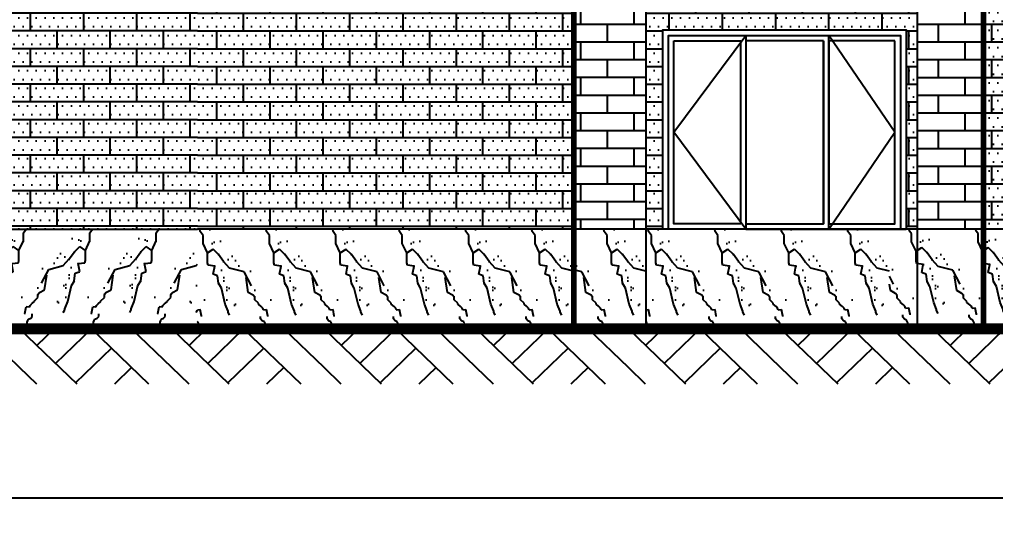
# Model space of a CAD drawing. Header units: millimetres. Extents: x 43 to 235305, y 0 to 139712.
# Drawn here: x 27704 to 36519, y 6456 to 11151 of the extents above; entities that cross this region are included whole.
import ezdxf

# ---------------------------------------------------------------- set-up
doc = ezdxf.new("R2010")
doc.units = ezdxf.units.MM
doc.linetypes.add('CONTINOUS', pattern=[0])
doc.linetypes.add('DOTE', pattern=[2.4200000000000004, 2, -0.2, 0.02, -0.2])
for name, color, linetype in [('A-AXIS', 1, 'DOTE'), ('A-AXIS-DIMS', 3, 'Continuous'), ('A-CLOS', 5, 'Continuous'), ('A-ELEV-LINE1', 33, 'Continuous'), ('A-ELEV-LINE2', 55, 'Continuous'), ('A-ELEV-OPEN', 253, 'Continuous'), ('A-ELEV-OUT2', 6, 'CONTINOUS'), ('A-HATH', 8, 'Continuous'), ('A-HATH1', 251, 'Continuous'), ('A-WALL', 2, 'Continuous'), ('Window_detail', 165, 'Continuous')]:
    doc.layers.add(name, color=color, linetype=linetype)
doc.styles.add('_TCH_DIM_T3', font='SIMPLEX', dxfattribs={"width": 0.7058823529411767, "bigfont": 'GBCBIG'})
doc.dimstyles.new('_TCH_ARCH&&150', dxfattribs={"dimtxt": 446.25, "dimasz": 150, "dimexe": 375, "dimexo": 450, "dimgap": 150, "dimtad": 1, "dimdec": 0, "dimzin": 0, "dimdsep": 46, "dimtxsty": '_TCH_DIM_T3', "dimblk": 'ARCHTICK', "dimcen": 0.09, "dimclrt": 7, "dimazin": 2, "dimtfac": 1, "dimtdec": 0, "dimtix": 1, "dimtmove": 2, "dimatfit": 3, "dimfxl": 1, "dimtolj": 1, "dimtzin": 0, "dimarcsym": 0})
pattern_1 = [(0, (-362823.8271402189, -65083.93564705114), (0, 160.277098), []), (90, (-362823.8271402189, -65083.93564705114), (-240.3856, 160.277098), [160.277098, -160.27708])]

# ---------------------------------------------------------------- blocks, each defined once
blk = doc.blocks.new('34er5tyhgb')
at = {"layer": 'A-ELEV-LINE1'}
blk.add_lwpolyline([(-287995.688508046, 67339.28638528942), (-290191.6969131724, 67339.28638528928), (-290191.6969131724, 69139.2863852809), (-287995.688508046, 69139.28638528092), (-287995.688508046, 67339.28638528942)], dxfattribs=at)
at = {"layer": 'Window_detail'}
for p, q in [((-288691.6969131724, 67339.2863852894), (-288691.6969131724, 69089.2863852809)), ((-289441.6969131724, 67339.28638528928), (-287995.688508046, 67339.28638528942))]:
    blk.add_line(p, q, dxfattribs=at)
for points in [[(-290141.6969131724, 67339.28638528928), (-290141.6969131724, 69089.2863852809), (-288045.688508046, 69089.28638528092), (-288045.688508046, 67339.28638528942)], [(-289441.6969131724, 67339.28638528928), (-290091.6969131723, 68214.28638528514), (-289441.6969131724, 69089.2863852809)], [(-288741.6969131724, 69039.2863852809), (-288741.6969131724, 67389.2863852894)], [(-288691.6969131724, 67339.28638528935), (-288095.688508046, 68214.28638528517), (-288691.6969131724, 69089.2863852809)]]:
    blk.add_lwpolyline(points, dxfattribs=at)
for points in [[(-290141.6969131723, 69089.2863852809), (-289441.6969131724, 69089.2863852809), (-289441.6969131724, 67339.2863852894), (-290141.6969131723, 67339.2863852894)], [(-290091.6969131723, 69039.2863852809), (-289491.6969131724, 69039.2863852809), (-289491.6969131724, 67389.2863852894), (-290091.6969131723, 67389.2863852894)], [(-288741.6969131724, 69039.2863852809), (-289441.6969131724, 69039.2863852809), (-289441.6969131724, 67389.2863852894), (-288741.6969131724, 67389.2863852894)], [(-288095.688508046, 69039.28638528092), (-288691.6969131724, 69039.2863852809), (-288691.6969131724, 67389.2863852894), (-288095.688508046, 67389.28638528942)]]:
    blk.add_lwpolyline(points, close=True, dxfattribs=at)
blk = doc.blocks.new('$LinePat$素土夯实')
at = {"color": 0}
for p, q in [((0, -210.0000000002183), (210.0000000002183, 0)), ((120.0000000004366, -300), (420.0000000004366, 0)), ((420.0000000004366, 0), (607.5000000004366, -187.5)), ((495.0000000004366, -300), (795.0000000008258, 0)), ((615.0000000006003, 0), (705.0000000005821, -89.99999999998181)), ((314.9999999997817, -105.0000000001091), (502.4999999997817, -292.5000000001091)), ((210.0000000002183, -209.9999999999454), (300, -300)), ((705.0000000010441, -300), (795.0000000008258, -210.0000000002183))]:
    blk.add_line(p, q, dxfattribs=at)
blk = doc.blocks.new('6950')
at = {"layer": 'A-HATH'}
h = blk.add_hatch(dxfattribs=at)
h.set_pattern_fill('DOTS', color=256, scale=50, style=0)
h.set_pattern_definition([(0, (-8181.167037448613, 10531.38851360728), (39.6875, 79.375), [0, -79.375])])
h.paths.add_polyline_path([(3400.00005070219, 4100.000592874509), (0.0004683827864937484, 4100.000592874509), (0.0004683827864937484, 1300.000617114478), (3399.999914872926, 1300.000617114478)])
h.paths.add_polyline_path([(0.0004683827864937484, 4100.000592874509), (3399.999914872926, 4100.000592874509), (3400.00005070219, 4820.000625408255), (0.0004683827864937484, 4820.000592874509)])
h.paths.add_polyline_path([(3399.999914872868, 5780.000132100919), (0.0003441358567215502, 5780.000132100919), (0.0003441358567215502, 4820.000592874509), (3399.999914872926, 4820.000592874509)])
h.paths.add_polyline_path([(0.003667462326120585, 7779.999633202591), (3400.00005070219, 7779.999633202591), (3400.00005070219, 7900.00232303454), (0.003667462326120585, 7900.00232303454)])
at = {"layer": 'A-HATH1'}
h = blk.add_hatch(dxfattribs=at)
h.set_pattern_fill('AR-BRSTD', color=256, scale=200, style=0)
h.set_pattern_definition([(180, (362823.8279313079, -222733.9366193816), (0, 160.277098), []), (90, (362823.8279313079, -222733.9366193816), (240.3856, 160.277098), [160.277098, -160.27708])])
h.paths.add_polyline_path([(3400.000050702074, 1300.000617114478), (4050.00005070219, 1300.000617114478), (4050.00005070219, 8820.000592874567), (3400.00005070219, 8820.000592874567)])
h = blk.add_hatch(dxfattribs=at)
h.set_pattern_fill('AR-BRSTD', color=256, scale=200, style=0)
h.set_pattern_definition([(180, (8600.00005070219, 5500.000592874538), (0, 160.277098), []), (90, (8600.00005070219, 5500.000592874538), (240.3856, 160.277098), [160.277098, -160.27708])])
h.paths.add_polyline_path([(6500.00005070219, 8900.000592874567), (6500.00005070219, 1300.000617114478), (8600.000050702132, 1300.000617114478), (8600.00005070219, 8900.000592874567)])
h = blk.add_hatch(dxfattribs=at)
h.set_pattern_fill('DOTS', color=256, scale=50, style=0)
h.set_pattern_definition([(180, (8600.00005070219, 5500.000592874538), (-39.6875, 79.375), [0, -79.375])])
h.paths.add_polyline_path([(7100.000076170603, 1300.000617114463), (8600.00005070219, 1300.000617114463), (8600.00005070219, 8900.000592874567), (7100.00005070219, 8900.000592874567)])
h = blk.add_hatch(dxfattribs=at)
h.set_pattern_fill('AR-BRSTD', color=256, scale=200, style=0)
h.set_pattern_definition(pattern_1)
h.paths.add_polyline_path([(3400.000050702249, 4100.000592874523), (0.0004683827864937484, 4100.000592874494), (0.0004683827864937484, 1300.000617114478), (3399.999914872926, 1300.000617114478)])
h.paths.add_polyline_path([(0.0004683827864937484, 4820.000592874509), (3399.999914872926, 4820.000592874509), (3399.999914872926, 4100.000592874509), (0.0004683827864937484, 4100.000592874509)])
h.paths.add_polyline_path([(3399.999914872926, 5780.000132100919), (0.0003441359149292111, 5780.000132100919), (0.0003441358567215502, 4820.000592874509), (3399.999914872926, 4820.000592874509)])
h.paths.add_polyline_path([(0.003667462326120585, 7779.999633202591), (3400.00005070219, 7779.999633202591), (3400.00005070219, 7900.00232303454), (0.003667462326120585, 7900.00232303454)])
h = blk.add_hatch(dxfattribs=at)
h.set_pattern_fill('DOTS', color=256, scale=50, style=0)
h.set_pattern_definition([(0, (-11331.16661976784, 10531.38851360728), (39.6875, 79.375), [0, -79.375])])
h.paths.add_polyline_path([(4050.00005070219, 4100.000592874509), (6500.000050702249, 4100.000592874509), (6500.00005070219, 4820.000622771913), (4050.00005070219, 4820.000610431511)])
h.paths.add_polyline_path([(4203.99637496256, 1300.000617114478), (4203.996374962502, 3100.014975749116), (6400.004780089017, 3100.014975749174), (6400.004780089017, 1300.000617114478), (6500.00005070219, 1300.000617114478), (6500.00005070219, 4100.000592874509), (4050.00005070219, 4100.000592874509), (4050.00005070219, 1300.000617114478)])
h = blk.add_hatch(dxfattribs=at)
h.set_pattern_fill('AR-BRSTD', color=256, scale=200, style=0)
h.set_pattern_definition(pattern_1)
h.paths.add_polyline_path([(6500.00005070219, 4820.000622771913), (4050.00005070219, 4820.000622771913), (4050.00005070219, 4100.000592874509), (6500.000050702249, 4100.000592874509)])
h.paths.add_polyline_path([(6400.004780089017, 3100.014975749174), (6400.004780089017, 1300.000617114478), (6500.00005070219, 1300.000617114478), (6500.00005070219, 4100.000592874509), (4050.00005070219, 4100.000592874509), (4050.00005070219, 1300.000617114478), (4203.99637496256, 1300.000617114478), (4203.996374962619, 3100.014975749131)])
h = blk.add_hatch(dxfattribs=at)
h.set_pattern_fill('大理石', color=256, scale=200, style=0)
h.set_pattern_definition([(138.0127875, (2900.000052702089, 445.2472696245823), (-1199.99998235624, 900.0000196833513), [19.219464, -4016.8677]), (111.8014094999999, (3185.714334702119, 415.2472696245823), (-599.9999996338639, 1800.000000814874), [69.23783399999999, -4777.41048]), (119.0546041, (3200.000052702089, 380.9615596245858), (-599.9999597457419, 900.0000255460034), [29.41608599999985, -6147.961799999962]), (90, (3185.714334702119, 406.6758436245727), (-600, -3.673819061467132e-14), [8.571426, -891.42852]), (108.4349489, (2905.714338702091, 428.1044176245632), (-1.210738309609383e-06, 900.0000018494451), [18.07015799999985, -1879.296419999991]), (8.530766000000012, (2905.714338702091, 428.1044176245632), (599.9999980372575, 5.56801823536901e-06), [28.891068, -6038.2332]), (100.7842979, (2945.714334702119, 372.3901636245719), (-600.0000029802499, 3600.00000166452), [61.07874, -6352.1886]), (117.8670039, (3397.142910702096, 646.6758436245727), (-2399.999970836498, 4500.000017599744), [140.589138, -29383.1298]), (180, (3388.502400702157, 778.6320676245668), (0, 900), [0, -600]), (115.0168935, (3000.000048702175, 942.3901276245597), (-1200.000003043967, 2699.999998178036), [94.5882599999994, -9837.178799999923]), (98.5608895999998, (2768.571480702143, 586.6758436245727), (-1199.999997933951, 8099.999948922451), [134.3540879999999, -28080.00359999998]), (97.12501639999998, (3100.000050702132, 668.1044176245632), (-599.9999639526135, 4500.000004507722), [69.10506599999923, -14442.9587999999]), (103.24052, (3160.000050702132, 479.5329856245662), (-600.0000058322416, 2699.99999792387), [149.693562, -15568.1304]), (180, (3253.534014702134, 479.9722996245837), (0, 900), [0, -600]), (180, (3243.89329870214, 470.3380816245626), (0, 900), [0, -600]), (180, (3176.409192702093, 518.5090456245816), (0, 900), [0, -600]), (180, (3195.690264702134, 624.4850776245585), (0, 900), [0, -600]), (120.9637566, (3125.714334702119, 625.2472696245823), (-599.9999522058083, 900.0000258090846), [49.979586, -10445.7336]), (180, (3100.05819070217, 666.442519624572), (0, 900), [0, -600]), (180, (3176.409192702093, 634.1192956245795), (0, 900), [0, -600]), (180, (3147.487410702102, 691.9243516245624), (0, 900), [0, -600]), (180, (3176.409192702093, 605.2167676245735), (0, 900), [0, -600]), (129.8055711, (2828.571480702143, 543.8187016245793), (-600.0000004359576, 900.0000003906907), [22.315002, -4663.8348]), (90, (2828.571480702143, 518.1044176245632), (-600, -3.673819061467132e-14), [25.714284, -874.2856800000002]), (136.3322199, (2860.000050702132, 488.1044176245632), (-1800.00000136098, 1799.999996489736), [43.448304, -9080.6952]), (90, (2860.000050702132, 479.5329856245662), (-600, -3.673819061467132e-14), [8.571426, -891.42852]), (140.194429, (2885.714334702119, 458.1044176245632), (-1199.999971349366, 900.0000354139129), [33.47249999999961, -6995.75219999995]), (180, (2973.956520702166, 518.5090456245816), (0, 900), [0, -600]), (180, (2827.256730702124, 545.6943796245614), (0, 900), [0, -600]), (180, (2827.256730702124, 545.6943796245614), (0, 900), [0, -600]), (150.6422465, (2814.285762702173, 560.9615596245858), (-1799.999996355987, 900.0000053222863), [52.45016999999999, -5454.81774]), (180, (2829.347418702149, 605.2167676245735), (0, 900), [0, -600]), (33.69006800000001, (3000.000048702175, 942.3901276245597), (1200.000007376588, 899.9999844345037), [61.80945, -6428.1828]), (171.86989765, (3065.714334702119, 822.3901276245597), (-5999.999957753022, 899.9999946604457), [60.60915, -12667.3128]), (132.1375948, (3200.000052702089, 805.2472696245823), (-2400.000001059926, 2699.999997496115), [80.913156, -16910.8494]), (165.3791261, (3331.428624702094, 770.9615596245858), (-3599.999990082294, 900.0000375444122), [135.827022, -14126.01]), (180, (3282.455796702125, 826.8030376245733), (0, 900), [0, -600]), (161.5650512, (3091.428624702094, 736.6758436245727), (-2400.000000232267, 899.9999970945569), [27.10524, -5664.9945]), (163.3007558, (3065.714334702119, 745.2472696245823), (-599.999987993999, 4.96425516915977e-05), [14.9147219999999, -3117.177179999975]), (78.90627700000005, (3051.428622702137, 749.5329856245662), (1200.000010487708, 6299.99994104202), [74.24449199999998, -15517.0992]), (180, (3128.206158702145, 788.2662916245754), (0, 900), [0, -600]), (180, (3066.030018702091, 824.0777776245668), (0, 900), [0, -600]), (180, (3147.487410702102, 720.827011624584), (0, 900), [0, -600]), (180, (3224.612226702098, 913.5107536245778), (0, 900), [0, -600]), (180, (3253.534014702134, 874.9740076245798), (0, 900), [0, -600]), (135.8550973999999, (3100.000050702132, 929.5329856245662), (-1800.000003083186, 1799.999999936083), [67.687758, -14146.7412]), (125.4170553, (3145.714338702091, 865.2472696245823), (-600.0000016832037, 899.9999964538553), [78.882504, -16486.4424]), (180, (3099.192954702128, 930.1286236245651), (0, 900), [0, -600]), (180, (3186.049728702113, 884.6082256245718), (0, 900), [0, -600]), (180, (3099.192954702128, 930.1286236245651), (0, 900), [0, -600]), (180, (3145.621110702108, 863.8467796245823), (0, 900), [0, -600]), (104.9314172, (3005.714334702119, 830.9615596245858), (-600.0000000153096, 2700.000000808016), [22.177392, -4635.075]), (90, (3000.000048702175, 852.3901276245597), (-600, -3.673819061467132e-14), [90, -810]), (129.8055711, (2894.285766702145, 1229.532985624566), (-600.0000004359576, 900.0000003906907), [22.315002, -4663.8348]), (180, (3060.721878702112, 1038.755221624568), (0, 900), [0, -600]), (180, (3041.440806702129, 1029.121003624576), (0, 900), [0, -600]), (180, (3118.565442702093, 1048.389313624561), (0, 900), [0, -600]), (180, (3022.159554702172, 1154.365471624566), (0, 900), [0, -600]), (126.8698977, (2960.000052702089, 1100.961559624586), (-600.0000008506803, 899.9999994328799), [42.857142, -8957.142600000001]), (90, (2960.000052702089, 1028.104417624563), (-600, -3.673819061467132e-14), [72.857142, -827.14284]), (180, (2959.908498702163, 1029.551251624565), (0, 900), [0, -600]), (156.8014095, (2914.28576470213, 1220.961559624586), (-1800.000001191957, 900.0000004539347), [21.75935399999997, -4547.704499999993]), (113.962489, (2920.000050702132, 1208.104417624563), (-600.0000000800223, 1799.999998796315), [14.069796, -2940.58752]), (113.962489, (2925.714336702134, 1195.247269624582), (-600.0000000800223, 1799.999998796315), [14.069796, -2940.58752]), (98.13010239999998, (2934.285762702173, 1135.247269624582), (-600.0000025937636, 4500.000000454061), [60.60914999999994, -12667.31279999998]), (90, (2880.000048702175, 1246.675843624573), (-600, -3.673819061467132e-14), [21.428574, -878.5714199999999]), (180, (2945.90649670217, 1276.675843624573), (0, 900), [0, -600])])
h.paths.add_polyline_path([(7.606809958815575e-06, 1300.000617114478), (7.606809958815575e-06, 400.0006104315471), (3400.000050702132, 400.0006104315398), (3400.000050702132, 1300.000617114478)])
h = blk.add_hatch(dxfattribs=at)
h.set_pattern_fill('大理石', color=256, scale=200, style=0)
h.set_pattern_definition([(138.0127875, (3550.000052702148, 445.2472696245823), (-1199.99998235624, 900.0000196833513), [19.219464, -4016.8677]), (111.8014094999999, (3835.714334702177, 415.2472696245823), (-599.9999996338639, 1800.000000814874), [69.23783399999999, -4777.41048]), (119.0546041, (3850.000052702148, 380.9615596245858), (-599.9999597457419, 900.0000255460034), [29.41608599999986, -6147.961799999963]), (90, (3835.714334702177, 406.6758436245727), (-600, -3.673819061467132e-14), [8.571426, -891.42852]), (108.4349489, (3555.71433870215, 428.1044176245632), (-1.210738309609383e-06, 900.0000018494451), [18.07015799999985, -1879.296419999991]), (8.530766000000012, (3555.71433870215, 428.1044176245632), (599.9999980372575, 5.56801823536901e-06), [28.891068, -6038.2332]), (100.7842979, (3595.714334702177, 372.3901636245719), (-600.0000029802499, 3600.00000166452), [61.07874, -6352.1886]), (117.8670039, (4047.142910702154, 646.6758436245727), (-2399.999970836498, 4500.000017599744), [140.589138, -29383.1298]), (180, (4038.502400702215, 778.6320676245668), (0, 900), [0, -600]), (115.0168935, (3650.000048702233, 942.3901276245597), (-1200.000003043967, 2699.999998178036), [94.58825999999941, -9837.178799999925]), (98.5608895999998, (3418.571480702201, 586.6758436245727), (-1199.999997933951, 8099.999948922451), [134.3540879999999, -28080.00359999998]), (97.12501639999998, (3750.00005070219, 668.1044176245632), (-599.9999639526135, 4500.000004507722), [69.10506599999924, -14442.9587999999]), (103.24052, (3810.00005070219, 479.5329856245662), (-600.0000058322416, 2699.99999792387), [149.693562, -15568.1304]), (180, (3903.534014702193, 479.9722996245837), (0, 900), [0, -600]), (180, (3893.893298702198, 470.3380816245626), (0, 900), [0, -600]), (180, (3826.409192702151, 518.5090456245816), (0, 900), [0, -600]), (180, (3845.690264702193, 624.4850776245585), (0, 900), [0, -600]), (120.9637566, (3775.714334702177, 625.2472696245823), (-599.9999522058083, 900.0000258090846), [49.979586, -10445.7336]), (180, (3750.058190702228, 666.442519624572), (0, 900), [0, -600]), (180, (3826.409192702151, 634.1192956245795), (0, 900), [0, -600]), (180, (3797.487410702161, 691.9243516245624), (0, 900), [0, -600]), (180, (3826.409192702151, 605.2167676245735), (0, 900), [0, -600]), (129.8055711, (3478.571480702201, 543.8187016245793), (-600.0000004359576, 900.0000003906907), [22.315002, -4663.8348]), (90, (3478.571480702201, 518.1044176245632), (-600, -3.673819061467132e-14), [25.714284, -874.2856800000002]), (136.3322199, (3510.00005070219, 488.1044176245632), (-1800.00000136098, 1799.999996489736), [43.448304, -9080.6952]), (90, (3510.00005070219, 479.5329856245662), (-600, -3.673819061467132e-14), [8.571426, -891.42852]), (140.194429, (3535.714334702177, 458.1044176245632), (-1199.999971349366, 900.0000354139129), [33.47249999999961, -6995.752199999951]), (180, (3623.956520702224, 518.5090456245816), (0, 900), [0, -600]), (180, (3477.256730702182, 545.6943796245614), (0, 900), [0, -600]), (180, (3477.256730702182, 545.6943796245614), (0, 900), [0, -600]), (150.6422465, (3464.285762702231, 560.9615596245858), (-1799.999996355987, 900.0000053222863), [52.45016999999999, -5454.81774]), (180, (3479.347418702208, 605.2167676245735), (0, 900), [0, -600]), (33.69006800000001, (3650.000048702233, 942.3901276245597), (1200.000007376588, 899.9999844345037), [61.80945, -6428.1828]), (171.86989765, (3715.714334702177, 822.3901276245597), (-5999.999957753022, 899.9999946604457), [60.60915, -12667.3128]), (132.1375948, (3850.000052702148, 805.2472696245823), (-2400.000001059926, 2699.999997496115), [80.913156, -16910.8494]), (165.3791261, (3981.428624702152, 770.9615596245858), (-3599.999990082294, 900.0000375444122), [135.827022, -14126.01]), (180, (3932.455796702183, 826.8030376245733), (0, 900), [0, -600]), (161.5650512, (3741.428624702152, 736.6758436245727), (-2400.000000232267, 899.9999970945569), [27.10524, -5664.9945]), (163.3007558, (3715.714334702177, 745.2472696245823), (-599.999987993999, 4.96425516915977e-05), [14.9147219999999, -3117.177179999975]), (78.90627700000005, (3701.428622702195, 749.5329856245662), (1200.000010487708, 6299.99994104202), [74.24449199999998, -15517.0992]), (180, (3778.206158702204, 788.2662916245754), (0, 900), [0, -600]), (180, (3716.030018702149, 824.0777776245668), (0, 900), [0, -600]), (180, (3797.487410702161, 720.827011624584), (0, 900), [0, -600]), (180, (3874.612226702156, 913.5107536245778), (0, 900), [0, -600]), (180, (3903.534014702193, 874.9740076245798), (0, 900), [0, -600]), (135.8550973999999, (3750.00005070219, 929.5329856245662), (-1800.000003083186, 1799.999999936083), [67.687758, -14146.7412]), (125.4170553, (3795.71433870215, 865.2472696245823), (-600.0000016832037, 899.9999964538553), [78.882504, -16486.4424]), (180, (3749.192954702186, 930.1286236245651), (0, 900), [0, -600]), (180, (3836.049728702172, 884.6082256245718), (0, 900), [0, -600]), (180, (3749.192954702186, 930.1286236245651), (0, 900), [0, -600]), (180, (3795.621110702166, 863.8467796245823), (0, 900), [0, -600]), (104.9314172, (3655.714334702177, 830.9615596245858), (-600.0000000153096, 2700.000000808016), [22.177392, -4635.075]), (90, (3650.000048702233, 852.3901276245597), (-600, -3.673819061467132e-14), [90, -810]), (129.8055711, (3544.285766702204, 1229.532985624566), (-600.0000004359576, 900.0000003906907), [22.315002, -4663.8348]), (180, (3710.72187870217, 1038.755221624568), (0, 900), [0, -600]), (180, (3691.440806702187, 1029.121003624576), (0, 900), [0, -600]), (180, (3768.565442702151, 1048.389313624561), (0, 900), [0, -600]), (180, (3672.15955470223, 1154.365471624566), (0, 900), [0, -600]), (126.8698977, (3610.000052702148, 1100.961559624586), (-600.0000008506803, 899.9999994328799), [42.857142, -8957.142600000001]), (90, (3610.000052702148, 1028.104417624563), (-600, -3.673819061467132e-14), [72.857142, -827.14284]), (180, (3609.908498702222, 1029.551251624565), (0, 900), [0, -600]), (156.8014095, (3564.285764702188, 1220.961559624586), (-1800.000001191957, 900.0000004539347), [21.75935399999997, -4547.704499999993]), (113.962489, (3570.00005070219, 1208.104417624563), (-600.0000000800223, 1799.999998796315), [14.069796, -2940.58752]), (113.962489, (3575.714336702193, 1195.247269624582), (-600.0000000800223, 1799.999998796315), [14.069796, -2940.58752]), (98.13010239999998, (3584.285762702231, 1135.247269624582), (-600.0000025937636, 4500.000000454061), [60.60914999999994, -12667.31279999998]), (90, (3530.000048702233, 1246.675843624573), (-600, -3.673819061467132e-14), [21.428574, -878.5714199999999]), (180, (3595.906496702228, 1276.675843624573), (0, 900), [0, -600])])
h.paths.add_polyline_path([(3400.000050702132, 1300.000617114478), (3400.000961672573, 400.0010714408127), (4050.00005070219, 400.0006104315398), (4050.00005070219, 1300.000617114478)])
h = blk.add_hatch(dxfattribs=at)
h.set_pattern_fill('大理石', color=256, scale=200, style=0)
h.set_pattern_definition([(138.0127875, (5750.000052702148, 445.2472696245823), (-1199.99998235624, 900.0000196833513), [19.219464, -4016.8677]), (111.8014094999999, (6035.714334702177, 415.2472696245823), (-599.9999996338639, 1800.000000814874), [69.23783399999999, -4777.41048]), (119.0546041, (6050.000052702148, 380.9615596245858), (-599.9999597457419, 900.0000255460034), [29.41608599999985, -6147.961799999962]), (90, (6035.714334702177, 406.6758436245727), (-600, -3.673819061467132e-14), [8.571426, -891.42852]), (108.4349489, (5755.71433870215, 428.1044176245632), (-1.210738309609383e-06, 900.0000018494451), [18.07015799999985, -1879.296419999991]), (8.530766000000012, (5755.71433870215, 428.1044176245632), (599.9999980372575, 5.56801823536901e-06), [28.891068, -6038.2332]), (100.7842979, (5795.714334702177, 372.3901636245719), (-600.0000029802499, 3600.00000166452), [61.07874, -6352.1886]), (117.8670039, (6247.142910702154, 646.6758436245727), (-2399.999970836498, 4500.000017599744), [140.589138, -29383.1298]), (180, (6238.502400702215, 778.6320676245668), (0, 900), [0, -600]), (115.0168935, (5850.000048702233, 942.3901276245597), (-1200.000003043967, 2699.999998178036), [94.5882599999994, -9837.178799999923]), (98.5608895999998, (5618.571480702201, 586.6758436245727), (-1199.999997933951, 8099.999948922451), [134.3540879999999, -28080.00359999998]), (97.12501639999998, (5950.00005070219, 668.1044176245632), (-599.9999639526135, 4500.000004507722), [69.10506599999923, -14442.9587999999]), (103.24052, (6010.00005070219, 479.5329856245662), (-600.0000058322416, 2699.99999792387), [149.693562, -15568.1304]), (180, (6103.534014702193, 479.9722996245837), (0, 900), [0, -600]), (180, (6093.893298702198, 470.3380816245626), (0, 900), [0, -600]), (180, (6026.409192702151, 518.5090456245816), (0, 900), [0, -600]), (180, (6045.690264702193, 624.4850776245585), (0, 900), [0, -600]), (120.9637566, (5975.714334702177, 625.2472696245823), (-599.9999522058083, 900.0000258090846), [49.979586, -10445.7336]), (180, (5950.058190702228, 666.442519624572), (0, 900), [0, -600]), (180, (6026.409192702151, 634.1192956245795), (0, 900), [0, -600]), (180, (5997.487410702161, 691.9243516245624), (0, 900), [0, -600]), (180, (6026.409192702151, 605.2167676245735), (0, 900), [0, -600]), (129.8055711, (5678.571480702201, 543.8187016245793), (-600.0000004359576, 900.0000003906907), [22.315002, -4663.8348]), (90, (5678.571480702201, 518.1044176245632), (-600, -3.673819061467132e-14), [25.714284, -874.2856800000002]), (136.3322199, (5710.00005070219, 488.1044176245632), (-1800.00000136098, 1799.999996489736), [43.448304, -9080.6952]), (90, (5710.00005070219, 479.5329856245662), (-600, -3.673819061467132e-14), [8.571426, -891.42852]), (140.194429, (5735.714334702177, 458.1044176245632), (-1199.999971349366, 900.0000354139129), [33.47249999999961, -6995.75219999995]), (180, (5823.956520702224, 518.5090456245816), (0, 900), [0, -600]), (180, (5677.256730702182, 545.6943796245614), (0, 900), [0, -600]), (180, (5677.256730702182, 545.6943796245614), (0, 900), [0, -600]), (150.6422465, (5664.285762702231, 560.9615596245858), (-1799.999996355987, 900.0000053222863), [52.45016999999999, -5454.81774]), (180, (5679.347418702208, 605.2167676245735), (0, 900), [0, -600]), (33.69006800000001, (5850.000048702233, 942.3901276245597), (1200.000007376588, 899.9999844345037), [61.80945, -6428.1828]), (171.86989765, (5915.714334702177, 822.3901276245597), (-5999.999957753022, 899.9999946604457), [60.60915, -12667.3128]), (132.1375948, (6050.000052702148, 805.2472696245823), (-2400.000001059926, 2699.999997496115), [80.913156, -16910.8494]), (165.3791261, (6181.428624702152, 770.9615596245858), (-3599.999990082294, 900.0000375444122), [135.827022, -14126.01]), (180, (6132.455796702183, 826.8030376245733), (0, 900), [0, -600]), (161.5650512, (5941.428624702152, 736.6758436245727), (-2400.000000232267, 899.9999970945569), [27.10524, -5664.9945]), (163.3007558, (5915.714334702177, 745.2472696245823), (-599.999987993999, 4.96425516915977e-05), [14.9147219999999, -3117.177179999975]), (78.90627700000005, (5901.428622702195, 749.5329856245662), (1200.000010487708, 6299.99994104202), [74.24449199999998, -15517.0992]), (180, (5978.206158702204, 788.2662916245754), (0, 900), [0, -600]), (180, (5916.030018702149, 824.0777776245668), (0, 900), [0, -600]), (180, (5997.487410702161, 720.827011624584), (0, 900), [0, -600]), (180, (6074.612226702156, 913.5107536245778), (0, 900), [0, -600]), (180, (6103.534014702193, 874.9740076245798), (0, 900), [0, -600]), (135.8550973999999, (5950.00005070219, 929.5329856245662), (-1800.000003083186, 1799.999999936083), [67.687758, -14146.7412]), (125.4170553, (5995.71433870215, 865.2472696245823), (-600.0000016832037, 899.9999964538553), [78.882504, -16486.4424]), (180, (5949.192954702186, 930.1286236245651), (0, 900), [0, -600]), (180, (6036.049728702172, 884.6082256245718), (0, 900), [0, -600]), (180, (5949.192954702186, 930.1286236245651), (0, 900), [0, -600]), (180, (5995.621110702166, 863.8467796245823), (0, 900), [0, -600]), (104.9314172, (5855.714334702177, 830.9615596245858), (-600.0000000153096, 2700.000000808016), [22.177392, -4635.075]), (90, (5850.000048702233, 852.3901276245597), (-600, -3.673819061467132e-14), [90, -810]), (129.8055711, (5744.285766702204, 1229.532985624566), (-600.0000004359576, 900.0000003906907), [22.315002, -4663.8348]), (180, (5910.72187870217, 1038.755221624568), (0, 900), [0, -600]), (180, (5891.440806702187, 1029.121003624576), (0, 900), [0, -600]), (180, (5968.565442702151, 1048.389313624561), (0, 900), [0, -600]), (180, (5872.15955470223, 1154.365471624566), (0, 900), [0, -600]), (126.8698977, (5810.000052702148, 1100.961559624586), (-600.0000008506803, 899.9999994328799), [42.857142, -8957.142600000001]), (90, (5810.000052702148, 1028.104417624563), (-600, -3.673819061467132e-14), [72.857142, -827.14284]), (180, (5809.908498702222, 1029.551251624565), (0, 900), [0, -600]), (156.8014095, (5764.285764702188, 1220.961559624586), (-1800.000001191957, 900.0000004539347), [21.75935399999997, -4547.704499999993]), (113.962489, (5770.00005070219, 1208.104417624563), (-600.0000000800223, 1799.999998796315), [14.069796, -2940.58752]), (113.962489, (5775.714336702193, 1195.247269624582), (-600.0000000800223, 1799.999998796315), [14.069796, -2940.58752]), (98.13010239999998, (5784.285762702231, 1135.247269624582), (-600.0000025937636, 4500.000000454061), [60.60914999999994, -12667.31279999998]), (90, (5730.000048702233, 1246.675843624573), (-600, -3.673819061467132e-14), [21.428574, -878.5714199999999]), (180, (5795.906496702228, 1276.675843624573), (0, 900), [0, -600])])
h.paths.add_polyline_path([(4050.00005070219, 1300.000617114478), (4050.00005070219, 400.0010714408127), (6250.00005070219, 376.6758436245727), (6250.00005070219, 1300.000617114478)])
h = blk.add_hatch(dxfattribs=at)
h.set_pattern_fill('大理石', color=256, scale=200, style=0)
h.set_pattern_definition([(138.0127875, (8100.000052702148, 460.433630487154), (-1199.99998235624, 900.0000196833513), [19.219464, -4016.8677]), (111.8014094999999, (8385.714334702177, 430.433630487154), (-599.9999996338639, 1800.000000814874), [69.23783399999999, -4777.41048]), (119.0546041, (8400.000052702148, 396.1479204871575), (-599.9999597457419, 900.0000255460034), [29.41608599999986, -6147.961799999963]), (90, (8385.714334702177, 421.8622044871445), (-600, -3.673819061467132e-14), [8.571426, -891.42852]), (108.4349489, (8105.71433870215, 443.290778487135), (-1.210738309609383e-06, 900.0000018494451), [18.07015799999985, -1879.296419999991]), (8.530766000000012, (8105.71433870215, 443.290778487135), (599.9999980372575, 5.56801823536901e-06), [28.891068, -6038.2332]), (100.7842979, (8145.714334702177, 387.5765244871436), (-600.0000029802499, 3600.00000166452), [61.07874, -6352.1886]), (117.8670039, (8597.142910702154, 661.8622044871445), (-2399.999970836498, 4500.000017599744), [140.589138, -29383.1298]), (180, (8588.502400702215, 793.8184284871386), (0, 900), [0, -600]), (115.0168935, (8200.000048702233, 957.5764884871314), (-1200.000003043967, 2699.999998178036), [94.58825999999941, -9837.178799999925]), (98.5608895999998, (7968.571480702201, 601.8622044871445), (-1199.999997933951, 8099.999948922451), [134.3540879999999, -28080.00359999998]), (97.12501639999998, (8300.00005070219, 683.290778487135), (-599.9999639526135, 4500.000004507722), [69.10506599999924, -14442.9587999999]), (103.24052, (8360.00005070219, 494.719346487138), (-600.0000058322416, 2699.99999792387), [149.693562, -15568.1304]), (180, (8453.534014702193, 495.1586604871554), (0, 900), [0, -600]), (180, (8443.893298702198, 485.5244424871344), (0, 900), [0, -600]), (180, (8376.40919270215, 533.6954064871534), (0, 900), [0, -600]), (180, (8395.690264702193, 639.6714384871302), (0, 900), [0, -600]), (120.9637566, (8325.714334702177, 640.433630487154), (-599.9999522058083, 900.0000258090846), [49.979586, -10445.7336]), (180, (8300.058190702228, 681.6288804871438), (0, 900), [0, -600]), (180, (8376.40919270215, 649.3056564871513), (0, 900), [0, -600]), (180, (8347.48741070216, 707.1107124871342), (0, 900), [0, -600]), (180, (8376.40919270215, 620.4031284871453), (0, 900), [0, -600]), (129.8055711, (8028.571480702201, 559.005062487151), (-600.0000004359576, 900.0000003906907), [22.315002, -4663.8348]), (90, (8028.571480702201, 533.290778487135), (-600, -3.673819061467132e-14), [25.714284, -874.2856800000002]), (136.3322199, (8060.00005070219, 503.290778487135), (-1800.00000136098, 1799.999996489736), [43.448304, -9080.6952]), (90, (8060.00005070219, 494.719346487138), (-600, -3.673819061467132e-14), [8.571426, -891.42852]), (140.194429, (8085.714334702177, 473.290778487135), (-1199.999971349366, 900.0000354139129), [33.47249999999961, -6995.752199999951]), (180, (8173.956520702224, 533.6954064871534), (0, 900), [0, -600]), (180, (8027.256730702182, 560.8807404871332), (0, 900), [0, -600]), (180, (8027.256730702182, 560.8807404871332), (0, 900), [0, -600]), (150.6422465, (8014.285762702231, 576.1479204871575), (-1799.999996355987, 900.0000053222863), [52.45016999999999, -5454.81774]), (180, (8029.347418702208, 620.4031284871453), (0, 900), [0, -600]), (33.69006800000001, (8200.000048702233, 957.5764884871314), (1200.000007376588, 899.9999844345037), [61.80945, -6428.1828]), (171.86989765, (8265.714334702177, 837.5764884871314), (-5999.999957753022, 899.9999946604457), [60.60915, -12667.3128]), (132.1375948, (8400.000052702148, 820.433630487154), (-2400.000001059926, 2699.999997496115), [80.913156, -16910.8494]), (165.3791261, (8531.428624702152, 786.1479204871575), (-3599.999990082294, 900.0000375444122), [135.827022, -14126.01]), (180, (8482.455796702183, 841.9893984871451), (0, 900), [0, -600]), (161.5650512, (8291.428624702152, 751.8622044871445), (-2400.000000232267, 899.9999970945569), [27.10524, -5664.9945]), (163.3007558, (8265.714334702177, 760.433630487154), (-599.999987993999, 4.96425516915977e-05), [14.9147219999999, -3117.177179999975]), (78.90627700000005, (8251.428622702195, 764.719346487138), (1200.000010487708, 6299.99994104202), [74.24449199999998, -15517.0992]), (180, (8328.206158702204, 803.4526524871471), (0, 900), [0, -600]), (180, (8266.03001870215, 839.2641384871386), (0, 900), [0, -600]), (180, (8347.48741070216, 736.0133724871557), (0, 900), [0, -600]), (180, (8424.612226702156, 928.6971144871495), (0, 900), [0, -600]), (180, (8453.534014702193, 890.1603684871516), (0, 900), [0, -600]), (135.8550973999999, (8300.00005070219, 944.719346487138), (-1800.000003083186, 1799.999999936083), [67.687758, -14146.7412]), (125.4170553, (8345.71433870215, 880.433630487154), (-600.0000016832037, 899.9999964538553), [78.882504, -16486.4424]), (180, (8299.192954702186, 945.3149844871368), (0, 900), [0, -600]), (180, (8386.049728702172, 899.7945864871435), (0, 900), [0, -600]), (180, (8299.192954702186, 945.3149844871368), (0, 900), [0, -600]), (180, (8345.621110702166, 879.033140487154), (0, 900), [0, -600]), (104.9314172, (8205.714334702177, 846.1479204871575), (-600.0000000153096, 2700.000000808016), [22.177392, -4635.075]), (90, (8200.000048702233, 867.5764884871314), (-600, -3.673819061467132e-14), [90, -810]), (129.8055711, (8094.285766702204, 1244.719346487138), (-600.0000004359576, 900.0000003906907), [22.315002, -4663.8348]), (180, (8260.72187870217, 1053.941582487139), (0, 900), [0, -600]), (180, (8241.440806702187, 1044.307364487147), (0, 900), [0, -600]), (180, (8318.56544270215, 1063.575674487132), (0, 900), [0, -600]), (180, (8222.15955470223, 1169.551832487137), (0, 900), [0, -600]), (126.8698977, (8160.000052702148, 1116.147920487158), (-600.0000008506803, 899.9999994328799), [42.857142, -8957.142600000001]), (90, (8160.000052702148, 1043.290778487135), (-600, -3.673819061467132e-14), [72.857142, -827.14284]), (180, (8159.908498702222, 1044.737612487137), (0, 900), [0, -600]), (156.8014095, (8114.285764702188, 1236.147920487158), (-1800.000001191957, 900.0000004539347), [21.75935399999997, -4547.704499999993]), (113.962489, (8120.00005070219, 1223.290778487135), (-600.0000000800223, 1799.999998796315), [14.069796, -2940.58752]), (113.962489, (8125.714336702193, 1210.433630487154), (-600.0000000800223, 1799.999998796315), [14.069796, -2940.58752]), (98.13010239999998, (8134.285762702231, 1150.433630487154), (-600.0000025937636, 4500.000000454061), [60.60914999999994, -12667.31279999998]), (90, (8080.000048702233, 1261.862204487144), (-600, -3.673819061467132e-14), [21.428574, -878.5714199999999]), (180, (8145.906496702228, 1291.862204487144), (0, 900), [0, -600])])
h.paths.add_polyline_path([(8600.00005070219, 1291.862204487144), (6250.00005070219, 1291.862204487144), (6250.00005070219, 391.8622044871445), (8600.00005070219, 391.8622044871445)])
at = {"layer": 'A-ELEV-LINE1'}
for p, q in [((7100.000357515179, 10300.00059287457), (7100.000059726066, 400.0006104315253)), ((3400.00005070219, 10150.00059287457), (3400.000050702132, 400.0006104315253)), ((4050.00005070219, 8900.000592874567), (4050.00005070219, 400.0006104315398)), ((6500.00005070219, 8900.000592874567), (6500.00005070219, 400.0006104315398))]:
    blk.add_line(p, q, dxfattribs=at)
at = {"layer": 'A-ELEV-LINE2'}
for p, q in [((3400.000961672573, 1300.000617114478), (7.606809958815575e-06, 1300.000617114478)), ((6250.00005070219, 1300.000617114478), (4050.00005070219, 1300.000617114478))]:
    blk.add_line(p, q, dxfattribs=at)
for points in [[(4050.00005070219, 1300.000617114478), (3400.00005070219, 1300.000617114478)], [(8600.00005070219, 1300.000617114478), (6250.00005070219, 1300.000617114478)]]:
    blk.add_lwpolyline(points, dxfattribs=at)
blk = doc.blocks.new('95620')
at = {"layer": 'A-HATH'}
h = blk.add_hatch(dxfattribs=at)
h.set_pattern_fill('DOTS', color=256, scale=50, style=0)
h.set_pattern_definition([(180.0000406159759, (8181.163415113755, 10531.39431309221), (-39.68755626753919, 79.37497186620548), [0, -79.375])])
h.paths.add_polyline_path([(0.0008505720179527998, 4100.000592874516), (3399.999836558127, 4100.00059287453), (3399.999817738193, 1300.003027635692), (0.00291402981383726, 1300.000617115518)])
h.paths.add_polyline_path([(0.0004683827864937484, 4100.000592874501), (3399.999914872926, 4100.00059287453), (3400.000050701608, 4820.000625408116), (0.0004683827864937484, 4820.00059287437)])
h.paths.add_polyline_path([(-0.0002121441648341715, 5780.000132100868), (3399.996078402386, 5780.002542298775), (3399.995284453675, 6900.003003072263), (3400.001468463393, 6900.003003076657), (3400.002942938998, 4820.003003076745), (0.0004683827864937484, 4820.00059287437)])
h.paths.add_polyline_path([(3399.994660638215, 7780.001437579231), (-0.002174015855416656, 7779.999027380945), (-0.002259083732496947, 7900.001824171071), (3399.994575570337, 7900.004234369357)])
at = {"layer": 'A-HATH1'}
h = blk.add_hatch(dxfattribs=at)
h.set_pattern_fill('AR-BRSTD', color=256, scale=200, style=0)
h.set_pattern_definition([(180.0000406159759, (362823.8771201756, -65083.67844756848), (-0.0001136176313827305, 160.2770979999597), []), (90.00004061597595, (362823.8771201756, -65083.67844756848), (240.3854863823082, 160.277268405107), [160.277098, -160.27708])])
h.paths.add_polyline_path([(0.0008505720761604607, 4100.000592874516), (3399.999836558185, 4100.00059287453), (3399.999817738193, 1300.003027635692), (0.002835443068761379, 1300.00061711546)])
h.paths.add_polyline_path([(0.0004683827864937484, 4820.00059287437), (3399.999914872926, 4820.00059287437), (3399.999914872926, 4100.00059287453), (0.0004683827864937484, 4100.000592874501)])
h.paths.add_polyline_path([(-0.0002121441648341715, 5780.000132100868), (3399.996078402386, 5780.002542298775), (3399.995284453675, 6900.003003072277), (3400.001468463393, 6900.003003076657), (3400.002942938998, 4820.003003076745), (0.0004683827864937484, 4820.00059287437)])
h.paths.add_polyline_path([(3399.994660638215, 7780.001437579231), (-0.002174015855416656, 7779.999027380945), (-0.002259083732496947, 7900.001824171071), (3399.994575570337, 7900.004234369357)])
h = blk.add_hatch(dxfattribs=at)
h.set_pattern_fill('大理石', color=256, scale=200, style=0)
h.set_pattern_definition([(138.0127875, (1600.00291593984, 468.5720431154696), (-1199.99998235624, 900.0000196833513), [19.219464, -4016.8677]), (111.8014094999999, (1885.71719793987, 438.5720431154259), (-599.9999996338639, 1800.000000814874), [69.23783399999998, -4777.410479999999]), (119.0546041, (1900.002915939491, 404.2863331155168), (-599.9999597457419, 900.0000255460034), [29.41608599999994, -6147.961799999984]), (90, (1885.71719793987, 430.0006171155037), (-600, -3.673764851358507e-14), [8.571426, -891.42852]), (108.4349489, (1605.71720193926, 451.4291911154505), (-1.210738309609925e-06, 900.0000018494462), [18.07015799999991, -1879.296419999994]), (8.530766000000009, (1605.71720193926, 451.4291911154505), (599.9999980372575, 5.56801823536901e-06), [28.891068, -6038.2332]), (100.7842979, (1645.71719793987, 395.7149371155028), (-600.0000029802499, 3600.00000166452), [61.07874, -6352.1886]), (117.8670039, (2097.145773939497, 670.0006171154746), (-2399.999970836498, 4500.000017599744), [140.5891379999994, -29383.12979999993]), (180, (2088.505263939325, 801.9568411153814), (0, 900), [0, -600]), (115.0168935, (1700.002911939926, 965.7149011155198), (-1200.00000304397, 2699.999998178032), [94.58825999999945, -9837.17879999993]), (98.5608895999998, (1468.574343940243, 610.0006171155328), (-1199.999997933951, 8099.999948922442), [134.3540879999996, -28080.00359999995]), (97.12501639999998, (1800.002913939883, 691.4291911153778), (-599.9999639526135, 4500.000004507731), [69.10506599999931, -14442.95879999991]), (103.24052, (1860.002913939883, 502.8577591155263), (-600.0000058322416, 2699.99999792387), [149.6935619999997, -15568.13039999998]), (180, (1953.536877939885, 503.2970731155438), (0, 900), [0, -600]), (180, (1943.896161939891, 493.6628551155081), (0, 900), [0, -600]), (180, (1876.412055939843, 541.8338191154689), (0, 900), [0, -600]), (180, (1895.693127939885, 647.8098511154603), (0, 900), [0, -600]), (120.9637566, (1825.717197939288, 648.5720431155278), (-599.9999522058083, 900.0000258090846), [49.979586, -10445.7336]), (180, (1800.061053939338, 689.7672931154448), (0, 900), [0, -600]), (180, (1876.412055939843, 657.4440691154668), (0, 900), [0, -600]), (180, (1847.490273939853, 715.2491251154643), (0, 900), [0, -600]), (180, (1876.412055939611, 628.5415411153881), (0, 900), [0, -600]), (129.8055711, (1528.574343939312, 567.1434751155539), (-600.0000004359576, 900.0000003906907), [22.315002, -4663.8348]), (90, (1528.574343939661, 541.4291911154651), (-600, -3.673764851358507e-14), [25.714284, -874.2856800000002]), (136.3322199, (1560.002913939301, 511.4291911153778), (-1800.00000136098, 1799.999996489736), [43.44830399999993, -9080.695199999982]), (90, (1560.002913939883, 502.8577591155263), (-600, -3.673764851358507e-14), [8.571426, -891.42852]), (140.194429, (1585.71719793987, 481.4291911154651), (-1199.999971349366, 900.0000354139129), [33.47249999999979, -6995.752199999974]), (180, (1673.959383939917, 541.8338191154835), (0, 900), [0, -600]), (180, (1527.259593939292, 569.0191531154342), (0, 900), [0, -600]), (180, (1527.259593939292, 569.0191531154342), (0, 900), [0, -600]), (150.6422465, (1514.288625940273, 584.2863331154585), (-1799.999996355987, 900.0000053222863), [52.45016999999999, -5454.81774]), (180, (1529.350281939318, 628.5415411154027), (0, 900), [0, -600]), (33.69006800000004, (1700.002911939926, 965.7149011155198), (1200.000007376588, 899.9999844345037), [61.80945, -6428.1828]), (171.86989765, (1765.71719793987, 845.7149011155198), (-5999.999957753031, 899.9999946604457), [60.60915, -12667.3128]), (132.1375948, (1900.00291593984, 828.5720431154696), (-2400.000001059926, 2699.999997496115), [80.91315599999997, -16910.84939999999]), (165.3791261, (2031.431487939262, 794.2863331155459), (-3599.999990082294, 900.0000375444122), [135.827022, -14126.01]), (180, (1982.458659939643, 850.1278111155334), (0, 900), [0, -600]), (161.5650512, (1791.431487939262, 760.0006171153873), (-2400.000000232267, 899.9999970945569), [27.10523999999997, -5664.994499999991]), (163.3007558, (1765.71719793987, 768.5720431155423), (-599.999987993999, 4.964255169159824e-05), [14.91472199999991, -3117.177179999977]), (78.90627700000007, (1751.431485939655, 772.857759115439), (1200.000010487708, 6299.999941042029), [74.24449199999991, -15517.09919999999]), (180, (1828.209021939896, 811.5910651153899), (0, 900), [0, -600]), (180, (1766.032881939842, 847.4025511155269), (0, 900), [0, -600]), (180, (1847.490273939853, 744.1517851154713), (0, 900), [0, -600]), (180, (1924.615089939849, 936.8355271154505), (0, 900), [0, -600]), (180, (1953.536877939885, 898.2987811155399), (0, 900), [0, -600]), (135.8550973999999, (1800.002913939883, 952.8577591154681), (-1800.000003083186, 1799.999999936083), [67.687758, -14146.7412]), (125.4170553, (1845.71720193926, 888.5720431155423), (-600.0000016832037, 899.9999964538553), [78.882504, -16486.4424]), (180, (1799.195817939879, 953.4533971155251), (0, 900), [0, -600]), (180, (1886.052591939864, 907.9329991155319), (0, 900), [0, -600]), (180, (1799.195817939879, 953.4533971155251), (0, 900), [0, -600]), (180, (1845.623973939626, 887.1715531155423), (0, 900), [0, -600]), (104.9314172, (1705.71719793987, 854.2863331155459), (-600.0000000153096, 2700.000000808016), [22.17739199999996, -4635.074999999989]), (90, (1700.002911939926, 875.7149011154615), (-600, -3.673764851358507e-14), [90, -810]), (129.8055711, (1594.288629939314, 1252.857759115526), (-600.0000004359576, 900.0000003906907), [22.315002, -4663.8348]), (180, (1760.724741939513, 1062.07999511544), (0, 900), [0, -600]), (180, (1741.443669940229, 1052.445777115448), (0, 900), [0, -600]), (180, (1818.568305939611, 1071.714087115521), (0, 900), [0, -600]), (180, (1722.162417940272, 1177.690245115526), (0, 900), [0, -600]), (126.8698976999999, (1660.00291593984, 1124.286333115546), (-600.0000008506803, 899.9999994328799), [42.85714199999995, -8957.142599999988]), (90, (1660.002915939491, 1051.429191115378), (-600, -3.673764851358507e-14), [72.857142, -827.14284]), (180, (1659.911361939914, 1052.876025115467), (0, 900), [0, -600]), (156.8014095, (1614.288627939881, 1244.286333115546), (-1800.000001191957, 900.0000004539347), [21.75935399999997, -4547.704499999993]), (113.962489, (1620.002913939534, 1231.429191115436), (-600.0000000800223, 1799.999998796315), [14.069796, -2940.58752]), (113.962489, (1625.717199939536, 1218.572043115484), (-600.0000000800223, 1799.999998796315), [14.069796, -2940.58752]), (98.13010239999998, (1634.288625939924, 1158.572043115397), (-600.0000025937636, 4500.000000454061), [60.60914999999994, -12667.31279999998]), (90, (1580.002911939926, 1270.000617115445), (-600, -3.673764851358507e-14), [21.428574, -878.5714199999999]), (180, (1645.90935993992, 1300.000617115533), (0, 900), [0, -600])])
h.paths.add_polyline_path([(0.00291402981383726, 400.0006171154891), (0.002914029872044921, 1300.000617115518), (3400.000050701841, 1300.000617115518), (3400.000050701841, 400.0034816401385)])
at = {"layer": 'A-ELEV-LINE2'}
blk.add_line((3399.99983803567, 1300.003027635707), (0.00291402981383726, 1300.000617115518), dxfattribs=at)
blk = doc.blocks.new('_ArchTick')
at = {"color": 0, "linetype": 'ByBlock', "const_width": 0.4}
blk.add_lwpolyline([(-0.5, -0.5), (0.5, 0.5)], dxfattribs=at)
blk = doc.blocks.new('*D4053')
at = {"layer": 'A-AXIS-DIMS', "color": 0, "lineweight": -2, "transparency": 16777216}
for p, q in [((8960.746576372767, 7433.58382585783), (8960.746576372767, 6456.21043609934)), ((37210.74695713003, 7433.583824092799), (37210.74695713003, 6456.21043609934)), ((8960.746576372767, 6831.21043609934), (37210.74695713003, 6831.21043609934))]:
    blk.add_line(p, q, dxfattribs=at)
at = {"layer": 'Defpoints', "color": 0, "transparency": 16777216}
for p in [(8960.746576372767, 7883.58382585783), (37210.74695713003, 7883.583824092799), (37210.74695713003, 6831.21043609934)]:
    blk.add_point(p, dxfattribs=at)
at = {"layer": 'A-AXIS-DIMS', "color": 0, "lineweight": -2, "transparency": 16777216, "xscale": 150, "yscale": 150, "zscale": 150, "rotation": 180}
blk.add_blockref('_ArchTick', (8960.746576372767, 6831.21043609934), dxfattribs=at)
at = {"layer": 'A-AXIS-DIMS', "color": 0, "lineweight": -2, "transparency": 16777216, "xscale": 150, "yscale": 150, "zscale": 150}
blk.add_blockref('_ArchTick', (37210.74695713003, 6831.21043609934), dxfattribs=at)
at = {"layer": 'A-AXIS-DIMS', "color": 7, "transparency": 16777216, "insert": (23085.7467667514, 7204.33543609934), "char_height": 446.25, "attachment_point": 5, "style": '_TCH_DIM_T3'}
blk.add_mtext('\\A1;28250', dxfattribs=at)

msp = doc.modelspace()

# ---------------------------------------------------------------- linework, layer by layer
at = {"layer": 'A-AXIS'}
msp.add_line((39673.90096819546, 8357.9532801592), (7310.091758486873, 8357.953280159258), dxfattribs=at)
at = {"layer": 'A-ELEV-LINE2'}
msp.add_line((40094.99181343947, 8357.952819149927), (7310.091758388153, 8357.952819149985), dxfattribs=at)
at = {"layer": 'A-ELEV-OPEN', "color": 8, "const_width": 100}
msp.add_lwpolyline([(40075.91549816931, 8357.952819149927), (7086.936584689945, 8357.952819149927)], dxfattribs=at)
at = {"layer": 'A-ELEV-OUT2', "const_width": 50}
msp.add_lwpolyline([(36410.74657559267, 8357.952819149927), (36410.74657559267, 135657.9532801652), (32710.74657559278, 135657.9532801652), (32710.74657559267, 8357.952819149927)], dxfattribs=at)

# ---------------------------------------------------------------- block references
at = {"layer": 'A-CLOS', "lineweight": 0}
msp.add_blockref('34er5tyhgb', (323706.4783550216, -58081.31920081336), dxfattribs=at)
at = {"layer": 'A-ELEV-OPEN', "color": 8, "xscale": -1.728982123346179, "yscale": 1.666666666666667, "zscale": 1.666666666666667}
for p in [(27705.04840561457, 8357.952819149927), (29079.58919367619, 8357.952819149927), (30454.12998173782, 8357.952819149927), (31828.6707697995, 8357.952819149927), (33203.21155786113, 8357.952819149927), (34577.75234592275, 8357.952819149927), (35952.29313398438, 8357.952819149927), (37326.833922046, 8357.952819149927)]:
    msp.add_blockref('$LinePat$素土夯实', p, dxfattribs=at)
at = {"layer": 'A-WALL', "xscale": -1, "rotation": 4.061597594251509e-05}
msp.add_blockref('95620', (29310.74945710442, 7957.952208719755), dxfattribs=at)
at = {"layer": 'A-WALL'}
msp.add_blockref('6950', (29310.74561392009, 7957.952208718401), dxfattribs=at)

# ---------------------------------------------------------------- dimensions: what is measured, and where the dimension line sits
at = {"layer": 'A-AXIS-DIMS'}
dim = msp.add_aligned_dim(p1=(8960.746576372767, 7883.58382585783), p2=(37210.74695713003, 7883.583824092799), distance=-1052.373387993459, dimstyle='_TCH_ARCH&&150', dxfattribs=at)
dim.commit()
dim.dimension.update_dxf_attribs({"geometry": '*D4053', "text_midpoint": (23085.7467667514, 7204.33543609934)})

doc.saveas('drawing.dxf')
